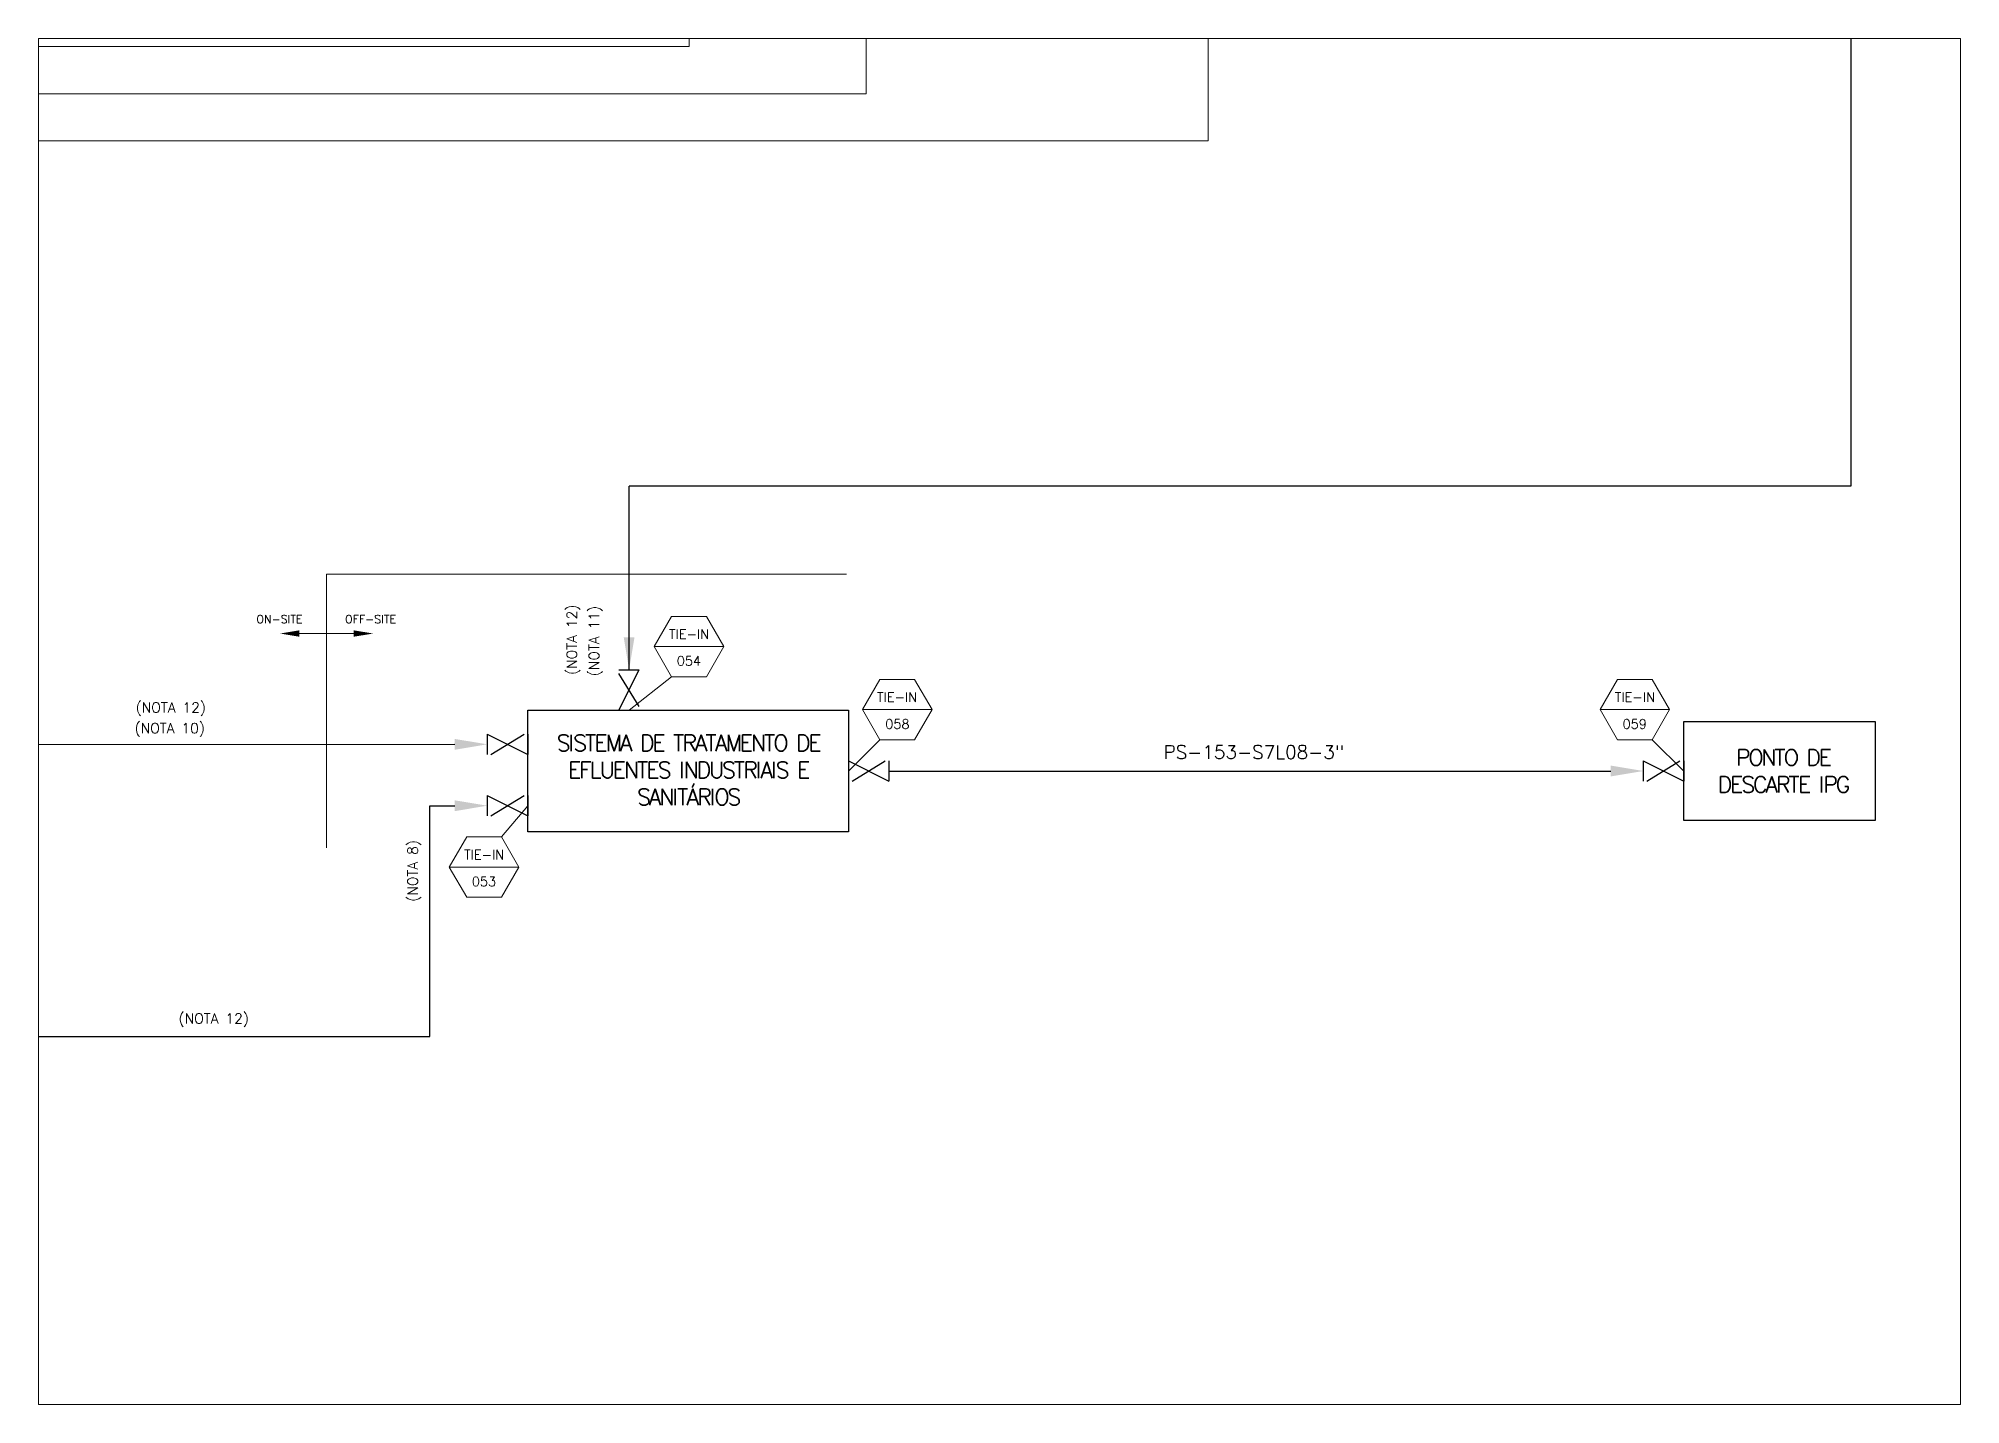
# Paper-space layout 'Layout1' of a CAD drawing. Extents: x 0.3 to 10.3, y 0.8 to 7.9.
# The model-space entities are those that its viewports show. They can reach past a viewport. Long polylines and large blocks are cut down to what shows.
import ezdxf
from ezdxf.enums import TextEntityAlignment as Align

# ---------------------------------------------------------------- set-up
doc = ezdxf.new("R2010")
doc.units = 0
doc.header["$LTSCALE"] = 10
doc.header["$MEASUREMENT"] = 0
for name, pattern in [('CONTINUA', [0.6, 0.2, 0.2, 0.2]), ('DASHED', [0.75, 0.5, -0.25]), ('HIDDEN', [0.375, 0.25, -0.125])]:
    doc.linetypes.add(name, pattern=pattern)
for name, color, linetype, lineweight in [('ESCOPO ON-SITE', 91, 'DASHED', 9), ('FLUXO DO LÍQUIDO', 150, 'Continuous', 9), ('PRINCIPAIS LINHAS DE PROCESSO', 7, 'Continuous', 30), ('SPEC', 7, 'Continuous', 13), ('TEXTOS EQUIPAMENTOS', 1, 'CONTINUA', 25), ("TIE-IN's", 30, 'Continuous', 9)]:
    doc.layers.add(name, color=color, linetype=linetype, lineweight=lineweight)
doc.layers.add('TEXTO', color=2, linetype='Continuous')
doc.layers.add('Válvulas', color=3, linetype='Continuous')
doc.styles.add('LEROY', font='SIMPLEX')
doc.styles.add('ROMANS', font='romans.shx')
doc.styles.add('SYMAP', font='SYMAP', dxfattribs={"height": 4})

# ---------------------------------------------------------------- blocks, each defined once
blk = doc.blocks.new('000')
for p, q in [((-3, -1.5), (-3, 1.5)), ((3, -1.5), (-3, 1.5)), ((3, -1.5), (3, 1.5))]:
    blk.add_line(p, q)
at = {"style": 'LEROY', "text_generation_flag": 2, "width": 0.7}
blk.add_attdef('L', text='', height=5, rotation=180, dxfattribs=at).set_placement((0, 5), (2, 5), align=Align.FIT)
at = {"style": 'SYMAP'}
for p in [(-2.11, 1.05), (0, 0)]:
    blk.add_attdef('I', text='', height=5.33, dxfattribs=at).set_placement(p, align=Align.MIDDLE)
at = {"style": 'LEROY'}
for tag, height, width, p, p2 in [('T', 5, 0.6, (-1, 0), (1, 0)), ('O', 2, 1.3125, (-1, -1.01), (1, -1.01))]:
    blk.add_attdef(tag, text='', height=height, dxfattribs=dict(at, width=width)).set_placement(p, p2, align=Align.FIT)
for tag, height, rotation, width, p, p2 in [('T', 5, 330, 0.890345, (-1.29, 0.74), (1.29, -0.74)), ('/', 1.95, 0.2191, 3.589744, (-2.99, -0.85), (3.01, -0.82)), ('-', 3, 90, 1.166667, (5.29, -1.5), (5.29, 1.5))]:
    blk.add_attdef(tag, text='', height=height, rotation=rotation, dxfattribs=dict(at, width=width)).set_placement(p, p2, align=Align.FIT)
at = {"flags": 3}
blk.add_attdef('BREAKDIM', (0, 0), '', height=0.5, dxfattribs=at)
at = {"style": 'SYMAP'}
blk.add_attdef('I', text='', height=5.33, rotation=180, dxfattribs=at).set_placement((2.04, -1.05), align=Align.MIDDLE)

msp = doc.modelspace()

# ---------------------------------------------------------------- linework, layer by layer
at = {"layer": 'ESCOPO ON-SITE'}
for p, q in [((2556.7, -337.7), (2556.7, 26.6)), ((2832.2, -411.1), (2832.2, 26.6)), ((3363.4, -86.3), (3363.4, -483.9)), ((1172.8, -337.7), (2556.7, -337.7)), ((2832.2, -411.1), (1262, -411.1)), ((3363.4, -483.9), (1342.9, -483.9))]:
    msp.add_line(p, q, dxfattribs=at)
at = {"layer": 'ESCOPO ON-SITE', "linetype": 'HIDDEN'}
for p, q in [((1993.1, -1157.7), (2801.3, -1157.7)), ((1993.2, -1157.7), (1993.3, -1583))]:
    msp.add_line(p, q, dxfattribs=at)
at = {"layer": 'FLUXO DO LÍQUIDO', "color": 0}
msp.add_line((2035.4, -1250), (1951.2, -1250), dxfattribs=at)
at = {"layer": 'PRINCIPAIS LINHAS DE PROCESSO', "color": 0}
for p, q in [((4362.7, 3071.4), (4362.7, -1021)), ((4362.7, -1021), (2463.6, -1021)), ((2463.6, -1306.2), (2463.6, -1021)), ((1506.4, -1422.6), (2192.7, -1422.2)), ((2867.4, -1463.7), (3989.4, -1463.7)), ((2154, -1876.4), (2154, -1517.6)), ((2154, -1517.6), (2192.7, -1517.7)), ((-898.8, -1876.4), (2154, -1876.4))]:
    msp.add_line(p, q, dxfattribs=at)
for points in [[(2472, -1255.8), (2463.6, -1306.2), (2455.2, -1255.8)], [(2192.7, -1413.9), (2243.1, -1422.2), (2192.7, -1430.7)], [(3989.4, -1455.3), (4039.8, -1463.7), (3989.4, -1472.1)], [(2192.7, -1509.3), (2243.1, -1517.6), (2192.7, -1526.1)]]:
    msp.add_solid(points, dxfattribs=at)
at = {"layer": 'SPEC'}
for points in [[(1951.2, -1255), (1921, -1250), (1951.2, -1245)], [(2035.4, -1255), (2065.7, -1250), (2035.4, -1245)]]:
    msp.add_solid(points, dxfattribs=at)
at = {"layer": 'TEXTOS EQUIPAMENTOS'}
for points in [[(2804.4, -1558.2), (2306.1, -1558.2), (2306.1, -1369.2), (2804.4, -1369.2)], [(4102.8, -1386.9), (4400.3, -1386.9), (4400.3, -1540.5), (4102.8, -1540.5)]]:
    msp.add_lwpolyline(points, close=True, dxfattribs=at)
at = {"layer": "TIE-IN's"}
for p, q in [((2610.9, -1270.2), (2502.6, -1270.2)), ((2463.6, -1369.2), (2529.7, -1317.1)), ((2826.2, -1368.3), (2934.5, -1368.3)), ((4080.9, -1368.3), (3972.7, -1368.3)), ((2804.4, -1463.7), (2853.3, -1415.2)), ((4102.8, -1463.7), (4053.9, -1415.2)), ((2265.3, -1566.2), (2306.1, -1517.6)), ((2292.4, -1613.1), (2184.1, -1613.1))]:
    msp.add_line(p, q, dxfattribs=at)
for points in [[(2502.6, -1270.2), (2529.7, -1317.1), (2583.8, -1317.1), (2610.9, -1270.2), (2583.8, -1223.3), (2529.7, -1223.3)], [(2934.5, -1368.3), (2907.4, -1415.2), (2853.3, -1415.2), (2826.2, -1368.3), (2853.3, -1321.4), (2907.4, -1321.4)], [(3972.7, -1368.3), (3999.7, -1415.2), (4053.9, -1415.2), (4080.9, -1368.3), (4053.9, -1321.4), (3999.7, -1321.4)], [(2184.1, -1613.1), (2211.2, -1660), (2265.3, -1660), (2292.4, -1613.1), (2265.3, -1566.2), (2211.2, -1566.2)]]:
    msp.add_lwpolyline(points, close=True, dxfattribs=at)

# ---------------------------------------------------------------- block references
at = {"layer": 'Válvulas'}
for p, xscale, yscale, zscale, rotation in [((2463.6, -1337.7), 10.50000000000011, 10.50000000000011, 10.50000000000011, 270), ((2274.6, -1422.2), 10.49999999999955, 10.49999999999955, 10.49999999999955, 180), ((2835.9, -1463.7), 10.49999999999955, 10.49999999999955, 10.49999999999955, 180), ((4071.3, -1463.7), 10.49999999999955, 10.49999999999955, 10.49999999999955, 180), ((2274.6, -1517.6), 10.49999999999955, 10.49999999999955, 10.49999999999955, 180)]:
    msp.add_blockref('000', p, dxfattribs=dict(at, xscale=xscale, yscale=yscale, zscale=zscale, rotation=rotation)).add_auto_attribs({'/': '/'})

# ---------------------------------------------------------------- texts
at = {"layer": 'FLUXO DO LÍQUIDO', "color": 0, "char_height": 12.6, "width": 333.105, "attachment_point": 1, "style": 'ROMANS'}
for s, insert in [('ON-SITE', (1884.2, -1221.3)), ('OFF-SITE', (2022.1, -1221.4))]:
    msp.add_mtext(s, dxfattribs=dict(at, insert=insert))
at = {"layer": 'FLUXO DO LÍQUIDO', "char_height": 15.75, "width": 867.992, "attachment_point": 1, "rotation": 90, "style": 'ROMANS'}
for s, insert in [('(NOTA 12)', (2366.7, -1314.4)), ('(NOTA 11)', (2401.2, -1316.4)), ('(NOTA 8)', (2119.4, -1667))]:
    msp.add_mtext(s, dxfattribs=dict(at, insert=insert))
at = {"layer": 'FLUXO DO LÍQUIDO', "char_height": 15.75, "width": 867.992, "attachment_point": 1, "style": 'ROMANS'}
for s, insert in [('(NOTA 12)', (1696.6, -1357.1)), ('(NOTA 10)', (1695, -1389.3)), ('(NOTA 12)', (1763.3, -1840.6))]:
    msp.add_mtext(s, dxfattribs=dict(at, insert=insert))
at = {"layer": 'TEXTO', "color": 0, "insert": (3294.2, -1423.8), "char_height": 21, "width": 555.175, "attachment_point": 1, "style": 'ROMANS'}
msp.add_mtext('PS-153-S7L08-3"', dxfattribs=at)
at = {"layer": 'TEXTOS EQUIPAMENTOS', "char_height": 25.2, "attachment_point": 5, "style": 'ROMANS'}
for s, insert, width in [('{\\T0.8;SISTEMA DE TRATAMENTO DE EFLUENTES INDUSTRIAIS E SANITÁRIOS}', (2555.3, -1462.1), 498.231), ('{\\T0.8;PONTO DE DESCARTE IPG}', (4257, -1463.7), 315)]:
    msp.add_mtext(s, dxfattribs=dict(at, insert=insert, width=width))
at = {"layer": "TIE-IN's", "char_height": 14.7, "attachment_point": 5, "style": 'ROMANS'}
for s, insert, width in [('TIE-IN', (2556.9, -1250.9), 107.941), ('054', (2556.6, -1292.6), 107.889), ('TIE-IN', (2880.2, -1349), 107.941), ('TIE-IN', (4027, -1349), 107.941), ('058', (2880.6, -1390.7), 107.889), ('059', (4026.6, -1390.7), 107.889), ('TIE-IN', (2238.4, -1593.8), 107.941), ('053', (2238, -1635.5), 107.889)]:
    msp.add_mtext(s, dxfattribs=dict(at, insert=insert, width=width))

psp = doc.layouts.get("Layout1")

# ---------------------------------------------------------------- viewports
at = {"layer": 'FLUXO DO LÍQUIDO'}
psp.add_viewport(center=(5.335, 4.32), size=(10.002, 7.10975), view_center_point=(3039.155, -1386.667), view_height=2123.62338, dxfattribs=at)

doc.saveas('drawing.dxf')
